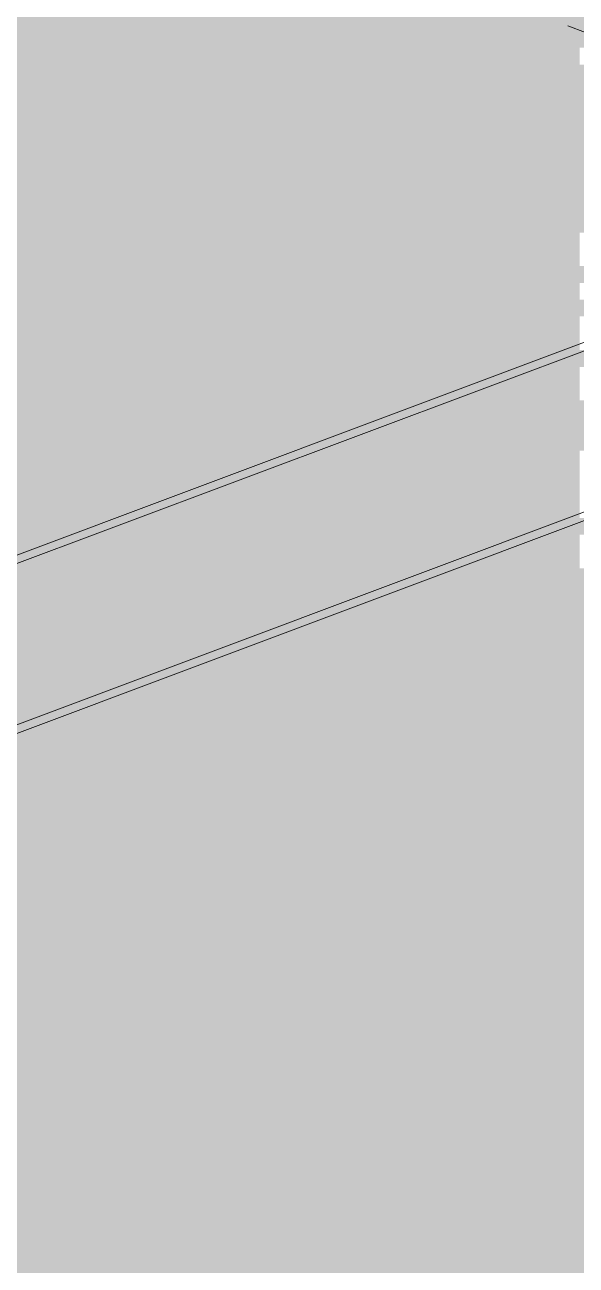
# Paper-space layout '03 3D Building and Roof' of a CAD drawing. Header units: millimetres. Extents: x 5 to 415, y 5 to 292.
# Drawn here: x 144.15 to 149.78, y 64.77 to 77.43 of the extents above; entities that cross this region are included whole.
import ezdxf

# ---------------------------------------------------------------- set-up
doc = ezdxf.new("R2010")
doc.units = ezdxf.units.MM
doc.layers.add('EXISTING', color=7, linetype='Continuous')
doc.layers.add('IMAGES', color=7, linetype='Continuous')

# ---------------------------------------------------------------- blocks, each defined once
blk = doc.blocks.new('SHEET_03')
at = {"layer": 'EXISTING', "color": 250, "lineweight": 9}
for p, q in [((96.061, 54.039), (211.603, 97.322)), ((96.061, 53.952), (211.603, 97.235)), ((96.061, 52.306), (211.603, 95.589)), ((96.061, 52.218), (211.603, 95.501)), ((150.07, 77.283), (149.696, 77.423))]:
    blk.add_line(p, q, dxfattribs=at)
at = {"layer": 'IMAGES', "color": 7}
for points in [[(140.906, 77.371), (148.618, 77.371), (140.906, 77.543), (148.618, 77.543)], [(148.618, 77.371), (148.789, 77.371), (148.618, 77.543), (148.789, 77.543)], [(148.789, 77.371), (148.96, 77.371), (148.789, 77.543), (148.96, 77.543)], [(148.96, 77.371), (149.132, 77.371), (148.96, 77.543), (149.132, 77.543)], [(149.132, 77.371), (149.474, 77.371), (149.132, 77.543), (149.474, 77.543)], [(149.474, 77.371), (149.646, 77.371), (149.474, 77.543), (149.646, 77.543)], [(149.646, 77.371), (149.989, 77.371), (149.646, 77.543), (149.989, 77.543)], [(140.392, 77.2), (149.132, 77.2), (140.392, 77.371), (149.132, 77.371)], [(149.132, 77.2), (149.303, 77.2), (149.132, 77.371), (149.303, 77.371)], [(149.303, 77.2), (149.474, 77.2), (149.303, 77.371), (149.474, 77.371)], [(149.474, 77.2), (149.646, 77.2), (149.474, 77.371), (149.646, 77.371)], [(149.646, 77.2), (150.16, 77.2), (149.646, 77.371), (150.16, 77.371)], [(139.878, 77.029), (149.474, 77.029), (139.878, 77.2), (149.474, 77.2)], [(149.474, 77.029), (149.646, 77.029), (149.474, 77.2), (149.646, 77.2)], [(149.646, 77.029), (149.817, 77.029), (149.646, 77.2), (149.817, 77.2)], [(139.535, 76.857), (149.989, 76.857), (139.535, 77.029), (149.989, 77.029)], [(139.021, 76.686), (150.503, 76.686), (139.021, 76.857), (150.503, 76.857)], [(138.679, 76.514), (150.845, 76.514), (138.679, 76.686), (150.845, 76.686)], [(138.164, 76.343), (151.359, 76.343), (138.164, 76.514), (151.359, 76.514)], [(137.993, 76.171), (151.874, 76.171), (137.993, 76.343), (151.874, 76.343)], [(138.507, 76), (152.216, 76), (138.507, 76.171), (152.216, 76.171)], [(139.021, 75.829), (151.531, 75.829), (139.021, 76), (151.531, 76)], [(139.193, 75.657), (151.188, 75.657), (139.193, 75.829), (151.188, 75.829)], [(139.193, 75.486), (150.674, 75.486), (139.193, 75.657), (150.674, 75.657)], [(139.021, 75.314), (150.16, 75.314), (139.021, 75.486), (150.16, 75.486)], [(139.021, 75.143), (149.646, 75.143), (139.021, 75.314), (149.646, 75.314)], [(149.646, 75.143), (149.817, 75.143), (149.646, 75.314), (149.817, 75.314)], [(138.679, 74.971), (149.132, 74.971), (138.679, 75.143), (149.132, 75.143)], [(149.132, 74.971), (149.303, 74.971), (149.132, 75.143), (149.303, 75.143)], [(149.303, 74.971), (149.474, 74.971), (149.303, 75.143), (149.474, 75.143)], [(149.474, 74.971), (149.646, 74.971), (149.474, 75.143), (149.646, 75.143)], [(149.646, 74.971), (149.817, 74.971), (149.646, 75.143), (149.817, 75.143)], [(138.679, 74.8), (148.789, 74.8), (138.679, 74.971), (148.789, 74.971)], [(148.789, 74.8), (148.96, 74.8), (148.789, 74.971), (148.96, 74.971)], [(148.96, 74.8), (149.132, 74.8), (148.96, 74.971), (149.132, 74.971)], [(149.132, 74.629), (149.303, 74.629), (149.132, 74.971), (149.303, 74.971)], [(149.303, 74.8), (149.474, 74.8), (149.303, 74.971), (149.474, 74.971)], [(149.474, 74.8), (149.989, 74.8), (149.474, 74.971), (149.989, 74.971)], [(138.679, 74.629), (148.275, 74.629), (138.679, 74.8), (148.275, 74.8)], [(148.275, 74.629), (148.618, 74.629), (148.275, 74.8), (148.618, 74.8)], [(148.618, 74.629), (148.789, 74.629), (148.618, 74.8), (148.789, 74.8)], [(148.789, 74.629), (148.96, 74.629), (148.789, 74.8), (148.96, 74.8)], [(148.96, 74.629), (149.132, 74.629), (148.96, 74.8), (149.132, 74.8)], [(149.303, 74.629), (149.474, 74.629), (149.303, 74.8), (149.474, 74.8)], [(149.474, 74.629), (149.817, 74.629), (149.474, 74.8), (149.817, 74.8)], [(138.679, 74.457), (147.761, 74.457), (138.679, 74.629), (147.761, 74.629)], [(147.761, 74.457), (147.932, 74.457), (147.761, 74.629), (147.932, 74.629)], [(147.932, 74.457), (148.104, 74.457), (147.932, 74.629), (148.104, 74.629)], [(148.104, 74.457), (148.275, 74.457), (148.104, 74.629), (148.275, 74.629)], [(148.275, 74.457), (148.446, 74.457), (148.275, 74.629), (148.446, 74.629)], [(148.446, 74.457), (148.789, 74.457), (148.446, 74.629), (148.789, 74.629)], [(148.789, 74.457), (149.132, 74.457), (148.789, 74.629), (149.132, 74.629)], [(149.132, 74.457), (149.303, 74.457), (149.132, 74.629), (149.303, 74.629)], [(149.303, 74.457), (149.989, 74.457), (149.303, 74.629), (149.989, 74.629)], [(138.679, 74.286), (147.418, 74.286), (138.679, 74.457), (147.418, 74.457)], [(147.418, 74.286), (147.589, 74.286), (147.418, 74.457), (147.589, 74.457)], [(147.589, 74.286), (147.761, 74.286), (147.589, 74.457), (147.761, 74.457)], [(147.761, 74.114), (147.932, 74.114), (147.761, 74.457), (147.932, 74.457)], [(147.932, 74.286), (148.104, 74.286), (147.932, 74.457), (148.104, 74.457)], [(148.104, 74.286), (148.275, 74.286), (148.104, 74.457), (148.275, 74.457)], [(148.275, 74.286), (148.446, 74.286), (148.275, 74.457), (148.446, 74.457)], [(148.446, 74.286), (148.618, 74.286), (148.446, 74.457), (148.618, 74.457)], [(148.618, 74.286), (149.646, 74.286), (148.618, 74.457), (149.646, 74.457)], [(149.646, 74.286), (149.817, 74.286), (149.646, 74.457), (149.817, 74.457)], [(138.679, 74.114), (147.075, 74.114), (138.679, 74.286), (147.075, 74.286)], [(147.075, 74.114), (147.418, 74.114), (147.075, 74.286), (147.418, 74.286)], [(147.418, 74.114), (147.589, 74.114), (147.418, 74.286), (147.589, 74.286)], [(147.589, 74.114), (147.761, 74.114), (147.589, 74.286), (147.761, 74.286)], [(147.932, 74.114), (148.104, 74.114), (147.932, 74.286), (148.104, 74.286)], [(148.104, 74.114), (148.275, 74.114), (148.104, 74.286), (148.275, 74.286)], [(148.275, 74.114), (149.132, 74.114), (148.275, 74.286), (149.132, 74.286)], [(149.132, 74.114), (149.646, 74.114), (149.132, 74.286), (149.646, 74.286)], [(149.646, 74.114), (149.817, 74.114), (149.646, 74.286), (149.817, 74.286)], [(138.679, 73.943), (146.39, 73.943), (138.679, 74.114), (146.39, 74.114)], [(146.39, 73.943), (146.561, 73.943), (146.39, 74.114), (146.561, 74.114)], [(146.561, 73.943), (146.733, 73.943), (146.561, 74.114), (146.733, 74.114)], [(146.733, 73.943), (146.904, 73.943), (146.733, 74.114), (146.904, 74.114)], [(146.904, 73.943), (147.075, 73.943), (146.904, 74.114), (147.075, 74.114)], [(147.075, 73.943), (147.418, 73.943), (147.075, 74.114), (147.418, 74.114)], [(147.418, 73.943), (147.589, 73.943), (147.418, 74.114), (147.589, 74.114)], [(147.589, 73.943), (147.761, 73.943), (147.589, 74.114), (147.761, 74.114)], [(147.761, 73.943), (147.932, 73.943), (147.761, 74.114), (147.932, 74.114)], [(147.932, 73.943), (148.618, 73.943), (147.932, 74.114), (148.618, 74.114)], [(148.618, 73.943), (148.96, 73.943), (148.618, 74.114), (148.96, 74.114)], [(148.96, 73.943), (149.132, 73.943), (148.96, 74.114), (149.132, 74.114)], [(149.132, 73.943), (149.303, 73.943), (149.132, 74.114), (149.303, 74.114)], [(149.303, 73.943), (149.474, 73.943), (149.303, 74.114), (149.474, 74.114)], [(149.474, 73.943), (149.989, 73.943), (149.474, 74.114), (149.989, 74.114)], [(138.679, 73.771), (146.047, 73.771), (138.679, 73.943), (146.047, 73.943)], [(146.047, 73.771), (146.39, 73.771), (146.047, 73.943), (146.39, 73.943)], [(146.39, 73.771), (146.561, 73.771), (146.39, 73.943), (146.561, 73.943)], [(146.561, 73.771), (146.904, 73.771), (146.561, 73.943), (146.904, 73.943)], [(146.904, 73.771), (147.075, 73.771), (146.904, 73.943), (147.075, 73.943)], [(147.075, 73.771), (147.418, 73.771), (147.075, 73.943), (147.418, 73.943)], [(147.418, 73.771), (148.275, 73.771), (147.418, 73.943), (148.275, 73.943)], [(148.275, 73.771), (148.618, 73.771), (148.275, 73.943), (148.618, 73.943)], [(148.618, 73.771), (148.789, 73.771), (148.618, 73.943), (148.789, 73.943)], [(148.789, 73.771), (148.96, 73.771), (148.789, 73.943), (148.96, 73.943)], [(148.96, 73.6), (149.132, 73.6), (148.96, 73.943), (149.132, 73.943)], [(149.132, 73.771), (149.474, 73.771), (149.132, 73.943), (149.474, 73.943)], [(149.474, 73.771), (149.817, 73.771), (149.474, 73.943), (149.817, 73.943)], [(138.679, 73.6), (145.533, 73.6), (138.679, 73.771), (145.533, 73.771)], [(145.533, 73.6), (146.047, 73.6), (145.533, 73.771), (146.047, 73.771)], [(146.047, 73.6), (146.219, 73.6), (146.047, 73.771), (146.219, 73.771)], [(146.219, 73.6), (146.39, 73.6), (146.219, 73.771), (146.39, 73.771)], [(146.39, 73.6), (147.761, 73.6), (146.39, 73.771), (147.761, 73.771)], [(147.761, 73.6), (148.104, 73.6), (147.761, 73.771), (148.104, 73.771)], [(148.104, 73.6), (148.275, 73.6), (148.104, 73.771), (148.275, 73.771)], [(148.275, 73.6), (148.446, 73.6), (148.275, 73.771), (148.446, 73.771)], [(148.446, 73.6), (148.618, 73.6), (148.446, 73.771), (148.618, 73.771)], [(148.618, 73.6), (148.789, 73.6), (148.618, 73.771), (148.789, 73.771)], [(148.789, 73.6), (148.96, 73.6), (148.789, 73.771), (148.96, 73.771)], [(149.132, 73.6), (149.303, 73.6), (149.132, 73.771), (149.303, 73.771)], [(149.303, 73.6), (149.817, 73.6), (149.303, 73.771), (149.817, 73.771)], [(138.679, 73.429), (145.19, 73.429), (138.679, 73.6), (145.19, 73.6)], [(145.19, 73.429), (145.533, 73.429), (145.19, 73.6), (145.533, 73.6)], [(145.533, 73.429), (145.704, 73.429), (145.533, 73.6), (145.704, 73.6)], [(145.704, 73.429), (146.047, 73.429), (145.704, 73.6), (146.047, 73.6)], [(146.047, 73.429), (147.418, 73.429), (146.047, 73.6), (147.418, 73.6)], [(147.418, 73.429), (147.589, 73.429), (147.418, 73.6), (147.589, 73.6)], [(147.589, 73.429), (147.761, 73.429), (147.589, 73.6), (147.761, 73.6)], [(147.761, 73.429), (147.932, 73.429), (147.761, 73.6), (147.932, 73.6)], [(147.932, 73.429), (148.104, 73.429), (147.932, 73.6), (148.104, 73.6)], [(148.104, 73.429), (148.618, 73.429), (148.104, 73.6), (148.618, 73.6)], [(148.618, 73.429), (148.789, 73.429), (148.618, 73.6), (148.789, 73.6)], [(148.789, 73.429), (148.96, 73.429), (148.789, 73.6), (148.96, 73.6)], [(148.96, 73.429), (149.303, 73.429), (148.96, 73.6), (149.303, 73.6)], [(149.303, 73.429), (151.017, 73.429), (149.303, 73.6), (151.017, 73.6)], [(138.679, 73.257), (144.505, 73.257), (138.679, 73.429), (144.505, 73.429)], [(144.505, 73.257), (144.848, 73.257), (144.505, 73.429), (144.848, 73.429)], [(144.848, 73.257), (145.019, 73.257), (144.848, 73.429), (145.019, 73.429)], [(145.019, 73.257), (145.19, 73.257), (145.019, 73.429), (145.19, 73.429)], [(145.19, 73.257), (145.362, 73.257), (145.19, 73.429), (145.362, 73.429)], [(145.362, 73.257), (145.533, 73.257), (145.362, 73.429), (145.533, 73.429)], [(145.533, 73.257), (145.704, 73.257), (145.533, 73.429), (145.704, 73.429)], [(145.704, 73.257), (146.904, 73.257), (145.704, 73.429), (146.904, 73.429)], [(146.904, 73.257), (147.075, 73.257), (146.904, 73.429), (147.075, 73.429)], [(147.075, 73.257), (147.247, 73.257), (147.075, 73.429), (147.247, 73.429)], [(147.247, 73.257), (147.418, 73.257), (147.247, 73.429), (147.418, 73.429)], [(147.418, 73.257), (147.589, 73.257), (147.418, 73.429), (147.589, 73.429)], [(147.589, 73.086), (147.761, 73.086), (147.589, 73.429), (147.761, 73.429)], [(147.761, 73.257), (148.104, 73.257), (147.761, 73.429), (148.104, 73.429)], [(148.104, 73.257), (148.275, 73.257), (148.104, 73.429), (148.275, 73.429)], [(148.275, 73.257), (148.446, 73.257), (148.275, 73.429), (148.446, 73.429)], [(148.446, 73.257), (148.96, 73.257), (148.446, 73.429), (148.96, 73.429)], [(148.96, 73.257), (150.503, 73.257), (148.96, 73.429), (150.503, 73.429)], [(138.679, 73.086), (144.162, 73.086), (138.679, 73.257), (144.162, 73.257)], [(144.162, 73.086), (144.334, 73.086), (144.162, 73.257), (144.334, 73.257)], [(144.334, 73.086), (144.505, 73.086), (144.334, 73.257), (144.505, 73.257)], [(144.505, 73.086), (144.848, 73.086), (144.505, 73.257), (144.848, 73.257)], [(144.848, 73.086), (145.019, 73.086), (144.848, 73.257), (145.019, 73.257)], [(145.019, 73.086), (145.19, 73.086), (145.019, 73.257), (145.19, 73.257)], [(145.19, 73.086), (145.362, 73.086), (145.19, 73.257), (145.362, 73.257)], [(145.362, 73.086), (146.39, 73.086), (145.362, 73.257), (146.39, 73.257)], [(146.39, 73.086), (146.733, 73.086), (146.39, 73.257), (146.733, 73.257)], [(146.733, 73.086), (146.904, 73.086), (146.733, 73.257), (146.904, 73.257)], [(146.904, 73.086), (147.075, 73.086), (146.904, 73.257), (147.075, 73.257)], [(147.075, 73.086), (147.247, 73.086), (147.075, 73.257), (147.247, 73.257)], [(147.247, 73.086), (147.589, 73.086), (147.247, 73.257), (147.589, 73.257)], [(147.761, 73.086), (147.932, 73.086), (147.761, 73.257), (147.932, 73.257)], [(147.932, 73.086), (148.104, 73.086), (147.932, 73.257), (148.104, 73.257)], [(148.104, 73.086), (148.446, 73.086), (148.104, 73.257), (148.446, 73.257)], [(148.446, 73.086), (150.503, 73.086), (148.446, 73.257), (150.503, 73.257)], [(143.991, 72.914), (144.334, 72.914), (143.991, 73.086), (144.334, 73.086)], [(144.334, 72.914), (144.676, 72.914), (144.334, 73.086), (144.676, 73.086)], [(144.676, 72.914), (144.848, 72.914), (144.676, 73.086), (144.848, 73.086)], [(144.848, 72.914), (145.019, 72.914), (144.848, 73.086), (145.019, 73.086)], [(145.019, 72.914), (146.047, 72.914), (145.019, 73.086), (146.047, 73.086)], [(146.047, 72.914), (146.219, 72.914), (146.047, 73.086), (146.219, 73.086)], [(146.219, 72.914), (146.39, 72.914), (146.219, 73.086), (146.39, 73.086)], [(146.39, 72.914), (146.561, 72.914), (146.39, 73.086), (146.561, 73.086)], [(146.561, 72.914), (146.733, 72.914), (146.561, 73.086), (146.733, 73.086)], [(146.733, 72.914), (147.247, 72.914), (146.733, 73.086), (147.247, 73.086)], [(147.247, 72.914), (147.418, 72.914), (147.247, 73.086), (147.418, 73.086)], [(147.418, 72.914), (147.589, 72.914), (147.418, 73.086), (147.589, 73.086)], [(147.589, 72.914), (147.761, 72.914), (147.589, 73.086), (147.761, 73.086)], [(147.761, 72.914), (149.646, 72.914), (147.761, 73.086), (149.646, 73.086)], [(149.646, 72.914), (149.817, 72.914), (149.646, 73.086), (149.817, 73.086)], [(143.991, 72.743), (144.162, 72.743), (143.991, 72.914), (144.162, 72.914)], [(144.162, 72.743), (144.334, 72.743), (144.162, 72.914), (144.334, 72.914)], [(144.334, 72.743), (144.848, 72.743), (144.334, 72.914), (144.848, 72.914)], [(144.848, 72.743), (145.533, 72.743), (144.848, 72.914), (145.533, 72.914)], [(145.533, 72.743), (145.704, 72.743), (145.533, 72.914), (145.704, 72.914)], [(145.704, 72.743), (145.876, 72.743), (145.704, 72.914), (145.876, 72.914)], [(145.876, 72.743), (146.047, 72.743), (145.876, 72.914), (146.047, 72.914)], [(146.047, 72.743), (146.219, 72.743), (146.047, 72.914), (146.219, 72.914)], [(146.219, 72.571), (146.39, 72.571), (146.219, 72.914), (146.39, 72.914)], [(146.39, 72.743), (146.561, 72.743), (146.39, 72.914), (146.561, 72.914)], [(146.561, 72.743), (146.733, 72.743), (146.561, 72.914), (146.733, 72.914)], [(146.733, 72.743), (146.904, 72.743), (146.733, 72.914), (146.904, 72.914)], [(146.904, 72.743), (147.075, 72.743), (146.904, 72.914), (147.075, 72.914)], [(147.075, 72.743), (147.247, 72.743), (147.075, 72.914), (147.247, 72.914)], [(147.247, 72.743), (147.589, 72.743), (147.247, 72.914), (147.589, 72.914)], [(147.589, 72.743), (149.303, 72.743), (147.589, 72.914), (149.303, 72.914)], [(149.303, 72.743), (149.474, 72.743), (149.303, 72.914), (149.474, 72.914)], [(149.474, 72.743), (149.646, 72.743), (149.474, 72.914), (149.646, 72.914)], [(149.646, 72.743), (149.817, 72.743), (149.646, 72.914), (149.817, 72.914)], [(143.991, 72.571), (144.334, 72.571), (143.991, 72.743), (144.334, 72.743)], [(144.334, 72.571), (145.19, 72.571), (144.334, 72.743), (145.19, 72.743)], [(145.19, 72.571), (145.362, 72.571), (145.19, 72.743), (145.362, 72.743)], [(145.362, 72.571), (145.533, 72.571), (145.362, 72.743), (145.533, 72.743)], [(145.533, 72.571), (145.704, 72.571), (145.533, 72.743), (145.704, 72.743)], [(145.704, 72.571), (145.876, 72.571), (145.704, 72.743), (145.876, 72.743)], [(145.876, 72.571), (146.219, 72.571), (145.876, 72.743), (146.219, 72.743)], [(146.39, 72.571), (146.733, 72.571), (146.39, 72.743), (146.733, 72.743)], [(146.733, 72.571), (146.904, 72.571), (146.733, 72.743), (146.904, 72.743)], [(146.904, 72.571), (148.789, 72.571), (146.904, 72.743), (148.789, 72.743)], [(148.789, 72.571), (149.132, 72.571), (148.789, 72.743), (149.132, 72.743)], [(149.132, 72.571), (149.303, 72.571), (149.132, 72.743), (149.303, 72.743)], [(149.303, 72.571), (149.474, 72.571), (149.303, 72.743), (149.474, 72.743)], [(149.474, 72.571), (149.646, 72.571), (149.474, 72.743), (149.646, 72.743)], [(149.646, 72.571), (149.817, 72.571), (149.646, 72.743), (149.817, 72.743)], [(143.648, 72.4), (144.676, 72.4), (143.648, 72.571), (144.676, 72.571)], [(144.676, 72.4), (144.848, 72.4), (144.676, 72.571), (144.848, 72.571)], [(144.848, 72.4), (145.019, 72.4), (144.848, 72.571), (145.019, 72.571)], [(145.019, 72.4), (145.19, 72.4), (145.019, 72.571), (145.19, 72.571)], [(145.19, 72.4), (145.362, 72.4), (145.19, 72.571), (145.362, 72.571)], [(145.362, 72.4), (145.533, 72.4), (145.362, 72.571), (145.533, 72.571)], [(145.533, 72.4), (145.704, 72.4), (145.533, 72.571), (145.704, 72.571)], [(145.704, 72.4), (145.876, 72.4), (145.704, 72.571), (145.876, 72.571)], [(145.876, 72.4), (146.219, 72.4), (145.876, 72.571), (146.219, 72.571)], [(146.219, 72.4), (146.733, 72.4), (146.219, 72.571), (146.733, 72.571)], [(146.733, 72.4), (148.104, 72.4), (146.733, 72.571), (148.104, 72.571)], [(148.104, 72.4), (148.446, 72.4), (148.104, 72.571), (148.446, 72.571)], [(148.446, 72.4), (148.618, 72.4), (148.446, 72.571), (148.618, 72.571)], [(148.618, 72.4), (148.789, 72.4), (148.618, 72.571), (148.789, 72.571)], [(148.789, 72.4), (149.132, 72.4), (148.789, 72.571), (149.132, 72.571)], [(149.132, 72.4), (149.303, 72.4), (149.132, 72.571), (149.303, 72.571)], [(149.303, 72.4), (149.474, 72.4), (149.303, 72.571), (149.474, 72.571)], [(149.474, 72.4), (149.646, 72.4), (149.474, 72.571), (149.646, 72.571)], [(149.646, 72.4), (149.817, 72.4), (149.646, 72.571), (149.817, 72.571)], [(143.477, 72.229), (144.162, 72.229), (143.477, 72.4), (144.162, 72.4)], [(144.162, 72.229), (144.334, 72.229), (144.162, 72.4), (144.334, 72.4)], [(144.334, 72.229), (144.505, 72.229), (144.334, 72.4), (144.505, 72.4)], [(144.505, 72.229), (144.676, 72.229), (144.505, 72.4), (144.676, 72.4)], [(144.676, 72.229), (145.019, 72.229), (144.676, 72.4), (145.019, 72.4)], [(145.019, 72.229), (145.19, 72.229), (145.019, 72.4), (145.19, 72.4)], [(145.19, 72.229), (145.533, 72.229), (145.19, 72.4), (145.533, 72.4)], [(145.533, 72.229), (145.704, 72.229), (145.533, 72.4), (145.704, 72.4)], [(145.704, 72.229), (145.876, 72.229), (145.704, 72.4), (145.876, 72.4)], [(145.876, 72.229), (146.219, 72.229), (145.876, 72.4), (146.219, 72.4)], [(146.219, 72.229), (147.761, 72.229), (146.219, 72.4), (147.761, 72.4)], [(147.761, 72.229), (148.104, 72.229), (147.761, 72.4), (148.104, 72.4)], [(148.104, 72.229), (148.275, 72.229), (148.104, 72.4), (148.275, 72.4)], [(148.275, 72.229), (148.446, 72.229), (148.275, 72.4), (148.446, 72.4)], [(148.446, 72.229), (148.618, 72.229), (148.446, 72.4), (148.618, 72.4)], [(148.618, 72.229), (148.789, 72.229), (148.618, 72.4), (148.789, 72.4)], [(148.789, 72.229), (148.96, 72.229), (148.789, 72.4), (148.96, 72.4)], [(148.96, 72.229), (149.132, 72.229), (148.96, 72.4), (149.132, 72.4)], [(149.132, 72.229), (149.303, 72.229), (149.132, 72.4), (149.303, 72.4)], [(149.303, 72.229), (149.474, 72.229), (149.303, 72.4), (149.474, 72.4)], [(149.474, 72.229), (149.646, 72.229), (149.474, 72.4), (149.646, 72.4)], [(149.646, 72.229), (149.989, 72.229), (149.646, 72.4), (149.989, 72.4)], [(143.991, 72.057), (144.162, 72.057), (143.991, 72.229), (144.162, 72.229)], [(144.162, 72.057), (144.334, 72.057), (144.162, 72.229), (144.334, 72.229)], [(144.334, 72.057), (144.505, 72.057), (144.334, 72.229), (144.505, 72.229)], [(144.505, 72.057), (145.019, 72.057), (144.505, 72.229), (145.019, 72.229)], [(145.019, 72.057), (145.19, 72.057), (145.019, 72.229), (145.19, 72.229)], [(145.19, 72.057), (145.533, 72.057), (145.19, 72.229), (145.533, 72.229)], [(145.533, 72.057), (147.247, 72.057), (145.533, 72.229), (147.247, 72.229)], [(147.247, 72.057), (147.418, 72.057), (147.247, 72.229), (147.418, 72.229)], [(147.418, 72.057), (147.589, 72.057), (147.418, 72.229), (147.589, 72.229)], [(147.589, 71.886), (147.761, 71.886), (147.589, 72.229), (147.761, 72.229)], [(147.761, 72.057), (147.932, 72.057), (147.761, 72.229), (147.932, 72.229)], [(147.932, 72.057), (148.104, 72.057), (147.932, 72.229), (148.104, 72.229)], [(148.104, 72.057), (148.275, 72.057), (148.104, 72.229), (148.275, 72.229)], [(148.275, 72.057), (148.446, 72.057), (148.275, 72.229), (148.446, 72.229)], [(148.446, 72.057), (148.618, 72.057), (148.446, 72.229), (148.618, 72.229)], [(148.618, 72.057), (148.789, 72.057), (148.618, 72.229), (148.789, 72.229)], [(148.789, 72.057), (148.96, 72.057), (148.789, 72.229), (148.96, 72.229)], [(148.96, 72.057), (149.132, 72.057), (148.96, 72.229), (149.132, 72.229)], [(149.132, 72.057), (149.474, 72.057), (149.132, 72.229), (149.474, 72.229)], [(149.474, 72.057), (149.646, 72.057), (149.474, 72.229), (149.646, 72.229)], [(149.646, 72.057), (149.817, 72.057), (149.646, 72.229), (149.817, 72.229)], [(143.991, 71.714), (144.162, 71.714), (143.991, 72.057), (144.162, 72.057)], [(144.162, 71.886), (144.334, 71.886), (144.162, 72.057), (144.334, 72.057)], [(144.334, 71.886), (144.676, 71.886), (144.334, 72.057), (144.676, 72.057)], [(144.676, 71.886), (144.848, 71.886), (144.676, 72.057), (144.848, 72.057)], [(144.848, 71.886), (145.19, 71.886), (144.848, 72.057), (145.19, 72.057)], [(145.19, 71.886), (146.733, 71.886), (145.19, 72.057), (146.733, 72.057)], [(146.733, 71.886), (147.247, 71.886), (146.733, 72.057), (147.247, 72.057)], [(147.247, 71.886), (147.418, 71.886), (147.247, 72.057), (147.418, 72.057)], [(147.418, 71.886), (147.589, 71.886), (147.418, 72.057), (147.589, 72.057)], [(147.761, 71.886), (147.932, 71.886), (147.761, 72.057), (147.932, 72.057)], [(147.932, 71.886), (148.104, 71.886), (147.932, 72.057), (148.104, 72.057)], [(148.104, 71.886), (148.275, 71.886), (148.104, 72.057), (148.275, 72.057)], [(148.275, 71.886), (148.446, 71.886), (148.275, 72.057), (148.446, 72.057)], [(148.446, 71.886), (148.618, 71.886), (148.446, 72.057), (148.618, 72.057)], [(148.618, 71.886), (148.789, 71.886), (148.618, 72.057), (148.789, 72.057)], [(148.789, 71.886), (148.96, 71.886), (148.789, 72.057), (148.96, 72.057)], [(148.96, 71.886), (149.303, 71.886), (148.96, 72.057), (149.303, 72.057)], [(149.303, 71.886), (149.474, 71.886), (149.303, 72.057), (149.474, 72.057)], [(149.474, 71.886), (149.817, 71.886), (149.474, 72.057), (149.817, 72.057)], [(144.162, 71.714), (144.334, 71.714), (144.162, 71.886), (144.334, 71.886)], [(144.334, 71.714), (144.676, 71.714), (144.334, 71.886), (144.676, 71.886)], [(144.676, 71.714), (146.39, 71.714), (144.676, 71.886), (146.39, 71.886)], [(146.39, 71.714), (146.561, 71.714), (146.39, 71.886), (146.561, 71.886)], [(146.561, 71.714), (146.733, 71.714), (146.561, 71.886), (146.733, 71.886)], [(146.733, 71.714), (147.075, 71.714), (146.733, 71.886), (147.075, 71.886)], [(147.075, 71.714), (147.247, 71.714), (147.075, 71.886), (147.247, 71.886)], [(147.247, 71.714), (147.418, 71.714), (147.247, 71.886), (147.418, 71.886)], [(147.418, 71.714), (147.589, 71.714), (147.418, 71.886), (147.589, 71.886)], [(147.589, 71.714), (147.761, 71.714), (147.589, 71.886), (147.761, 71.886)], [(147.761, 71.714), (147.932, 71.714), (147.761, 71.886), (147.932, 71.886)], [(147.932, 71.714), (148.104, 71.714), (147.932, 71.886), (148.104, 71.886)], [(148.104, 71.543), (148.275, 71.543), (148.104, 71.886), (148.275, 71.886)], [(148.275, 71.714), (148.446, 71.714), (148.275, 71.886), (148.446, 71.886)], [(148.446, 71.714), (148.618, 71.714), (148.446, 71.886), (148.618, 71.886)], [(148.618, 71.714), (148.789, 71.714), (148.618, 71.886), (148.789, 71.886)], [(148.789, 71.714), (148.96, 71.714), (148.789, 71.886), (148.96, 71.886)], [(148.96, 71.714), (149.132, 71.714), (148.96, 71.886), (149.132, 71.886)], [(149.132, 71.714), (149.303, 71.714), (149.132, 71.886), (149.303, 71.886)], [(149.303, 71.714), (149.474, 71.714), (149.303, 71.886), (149.474, 71.886)], [(149.474, 71.714), (193.686, 71.714), (149.474, 71.886), (193.686, 71.886)], [(143.819, 71.543), (144.334, 71.543), (143.819, 71.714), (144.334, 71.714)], [(144.334, 71.543), (145.876, 71.543), (144.334, 71.714), (145.876, 71.714)], [(145.876, 71.543), (146.047, 71.543), (145.876, 71.714), (146.047, 71.714)], [(146.047, 71.543), (146.219, 71.543), (146.047, 71.714), (146.219, 71.714)], [(146.219, 71.543), (146.39, 71.543), (146.219, 71.714), (146.39, 71.714)], [(146.39, 71.543), (146.561, 71.543), (146.39, 71.714), (146.561, 71.714)], [(146.561, 71.543), (146.733, 71.543), (146.561, 71.714), (146.733, 71.714)], [(146.733, 71.543), (146.904, 71.543), (146.733, 71.714), (146.904, 71.714)], [(146.904, 71.543), (147.075, 71.543), (146.904, 71.714), (147.075, 71.714)], [(147.075, 71.543), (147.247, 71.543), (147.075, 71.714), (147.247, 71.714)], [(147.247, 71.543), (147.418, 71.543), (147.247, 71.714), (147.418, 71.714)], [(147.418, 71.543), (147.589, 71.543), (147.418, 71.714), (147.589, 71.714)], [(147.589, 71.543), (147.761, 71.543), (147.589, 71.714), (147.761, 71.714)], [(147.761, 71.543), (147.932, 71.543), (147.761, 71.714), (147.932, 71.714)], [(147.932, 71.543), (148.104, 71.543), (147.932, 71.714), (148.104, 71.714)], [(148.275, 71.543), (148.446, 71.543), (148.275, 71.714), (148.446, 71.714)], [(148.446, 71.543), (148.618, 71.543), (148.446, 71.714), (148.618, 71.714)], [(148.618, 71.543), (148.789, 71.543), (148.618, 71.714), (148.789, 71.714)], [(148.789, 71.543), (149.132, 71.543), (148.789, 71.714), (149.132, 71.714)], [(149.132, 71.543), (193.343, 71.543), (149.132, 71.714), (193.343, 71.714)], [(143.819, 71.371), (145.362, 71.371), (143.819, 71.543), (145.362, 71.543)], [(145.362, 71.371), (145.704, 71.371), (145.362, 71.543), (145.704, 71.543)], [(145.704, 71.371), (145.876, 71.371), (145.704, 71.543), (145.876, 71.543)], [(145.876, 71.371), (146.047, 71.371), (145.876, 71.543), (146.047, 71.543)], [(146.047, 71.371), (146.219, 71.371), (146.047, 71.543), (146.219, 71.543)], [(146.219, 71.371), (146.39, 71.371), (146.219, 71.543), (146.39, 71.543)], [(146.39, 71.371), (146.561, 71.371), (146.39, 71.543), (146.561, 71.543)], [(146.561, 71.371), (146.733, 71.371), (146.561, 71.543), (146.733, 71.543)], [(146.733, 71.371), (146.904, 71.371), (146.733, 71.543), (146.904, 71.543)], [(146.904, 71.371), (147.075, 71.371), (146.904, 71.543), (147.075, 71.543)], [(147.075, 71.371), (147.247, 71.371), (147.075, 71.543), (147.247, 71.543)], [(147.247, 71.371), (147.418, 71.371), (147.247, 71.543), (147.418, 71.543)], [(147.418, 71.371), (147.589, 71.371), (147.418, 71.543), (147.589, 71.543)], [(147.589, 71.371), (147.761, 71.371), (147.589, 71.543), (147.761, 71.543)], [(147.761, 71.371), (147.932, 71.371), (147.761, 71.543), (147.932, 71.543)], [(147.932, 71.371), (148.104, 71.371), (147.932, 71.543), (148.104, 71.543)], [(148.104, 71.371), (148.446, 71.371), (148.104, 71.543), (148.446, 71.543)], [(148.446, 71.371), (148.618, 71.371), (148.446, 71.543), (148.618, 71.543)], [(148.618, 71.371), (192.829, 71.371), (148.618, 71.543), (192.829, 71.543)], [(143.305, 71.2), (145.019, 71.2), (143.305, 71.371), (145.019, 71.371)], [(145.019, 71.2), (145.19, 71.2), (145.019, 71.371), (145.19, 71.371)], [(145.19, 71.2), (145.362, 71.2), (145.19, 71.371), (145.362, 71.371)], [(145.362, 71.2), (145.533, 71.2), (145.362, 71.371), (145.533, 71.371)], [(145.533, 71.2), (145.704, 71.2), (145.533, 71.371), (145.704, 71.371)], [(145.704, 71.2), (145.876, 71.2), (145.704, 71.371), (145.876, 71.371)], [(145.876, 71.2), (146.047, 71.2), (145.876, 71.371), (146.047, 71.371)], [(146.047, 71.2), (146.219, 71.2), (146.047, 71.371), (146.219, 71.371)], [(146.219, 71.2), (146.39, 71.2), (146.219, 71.371), (146.39, 71.371)], [(146.39, 71.2), (146.561, 71.2), (146.39, 71.371), (146.561, 71.371)], [(146.561, 71.2), (146.733, 71.2), (146.561, 71.371), (146.733, 71.371)], [(146.733, 71.029), (146.904, 71.029), (146.733, 71.371), (146.904, 71.371)], [(146.904, 71.2), (147.247, 71.2), (146.904, 71.371), (147.247, 71.371)], [(147.247, 71.2), (147.418, 71.2), (147.247, 71.371), (147.418, 71.371)], [(147.418, 71.2), (147.589, 71.2), (147.418, 71.371), (147.589, 71.371)], [(147.589, 71.2), (147.761, 71.2), (147.589, 71.371), (147.761, 71.371)], [(147.761, 71.2), (147.932, 71.2), (147.761, 71.371), (147.932, 71.371)], [(147.932, 71.2), (148.104, 71.2), (147.932, 71.371), (148.104, 71.371)], [(148.104, 71.2), (192.487, 71.2), (148.104, 71.371), (192.487, 71.371)], [(142.963, 71.029), (144.505, 71.029), (142.963, 71.2), (144.505, 71.2)], [(144.505, 71.029), (144.676, 71.029), (144.505, 71.2), (144.676, 71.2)], [(144.676, 71.029), (144.848, 71.029), (144.676, 71.2), (144.848, 71.2)], [(144.848, 71.029), (145.019, 71.029), (144.848, 71.2), (145.019, 71.2)], [(145.019, 71.029), (145.19, 71.029), (145.019, 71.2), (145.19, 71.2)], [(145.19, 71.029), (145.362, 71.029), (145.19, 71.2), (145.362, 71.2)], [(145.362, 71.029), (145.533, 71.029), (145.362, 71.2), (145.533, 71.2)], [(145.533, 71.029), (146.047, 71.029), (145.533, 71.2), (146.047, 71.2)], [(146.047, 71.029), (146.219, 71.029), (146.047, 71.2), (146.219, 71.2)], [(146.219, 71.029), (146.39, 71.029), (146.219, 71.2), (146.39, 71.2)], [(146.39, 71.029), (146.561, 71.029), (146.39, 71.2), (146.561, 71.2)], [(146.561, 71.029), (146.733, 71.029), (146.561, 71.2), (146.733, 71.2)], [(146.904, 71.029), (147.075, 71.029), (146.904, 71.2), (147.075, 71.2)], [(147.075, 71.029), (147.589, 71.029), (147.075, 71.2), (147.589, 71.2)], [(147.589, 71.029), (147.761, 71.029), (147.589, 71.2), (147.761, 71.2)], [(147.761, 71.029), (191.973, 71.029), (147.761, 71.2), (191.973, 71.2)], [(143.991, 70.857), (144.162, 70.857), (143.991, 71.029), (144.162, 71.029)], [(144.162, 70.857), (144.334, 70.857), (144.162, 71.029), (144.334, 71.029)], [(144.334, 70.857), (144.505, 70.857), (144.334, 71.029), (144.505, 71.029)], [(144.505, 70.857), (144.676, 70.857), (144.505, 71.029), (144.676, 71.029)], [(144.676, 70.857), (144.848, 70.857), (144.676, 71.029), (144.848, 71.029)], [(144.848, 70.857), (145.019, 70.857), (144.848, 71.029), (145.019, 71.029)], [(145.019, 70.857), (145.19, 70.857), (145.019, 71.029), (145.19, 71.029)], [(145.19, 70.857), (145.362, 70.857), (145.19, 71.029), (145.362, 71.029)], [(145.362, 70.857), (145.533, 70.857), (145.362, 71.029), (145.533, 71.029)], [(145.533, 70.857), (145.704, 70.857), (145.533, 71.029), (145.704, 71.029)], [(145.704, 70.857), (145.876, 70.857), (145.704, 71.029), (145.876, 71.029)], [(145.876, 70.857), (146.39, 70.857), (145.876, 71.029), (146.39, 71.029)], [(146.39, 70.857), (146.561, 70.857), (146.39, 71.029), (146.561, 71.029)], [(146.561, 70.857), (146.733, 70.857), (146.561, 71.029), (146.733, 71.029)], [(146.733, 70.857), (146.904, 70.857), (146.733, 71.029), (146.904, 71.029)], [(146.904, 70.857), (147.075, 70.857), (146.904, 71.029), (147.075, 71.029)], [(147.075, 70.857), (191.458, 70.857), (147.075, 71.029), (191.458, 71.029)], [(143.819, 70.686), (144.162, 70.686), (143.819, 70.857), (144.162, 70.857)], [(144.162, 70.686), (144.505, 70.686), (144.162, 70.857), (144.505, 70.857)], [(144.505, 70.686), (144.676, 70.686), (144.505, 70.857), (144.676, 70.857)], [(144.676, 70.686), (144.848, 70.686), (144.676, 70.857), (144.848, 70.857)], [(144.848, 70.686), (145.019, 70.686), (144.848, 70.857), (145.019, 70.857)], [(145.019, 70.686), (145.19, 70.686), (145.019, 70.857), (145.19, 70.857)], [(145.19, 70.686), (145.362, 70.686), (145.19, 70.857), (145.362, 70.857)], [(145.362, 70.686), (145.533, 70.686), (145.362, 70.857), (145.533, 70.857)], [(145.533, 70.686), (145.876, 70.686), (145.533, 70.857), (145.876, 70.857)], [(145.876, 70.686), (146.047, 70.686), (145.876, 70.857), (146.047, 70.857)], [(146.047, 70.686), (146.219, 70.686), (146.047, 70.857), (146.219, 70.857)], [(146.219, 70.686), (146.561, 70.686), (146.219, 70.857), (146.561, 70.857)], [(146.561, 70.686), (146.733, 70.686), (146.561, 70.857), (146.733, 70.857)], [(146.733, 70.686), (191.116, 70.686), (146.733, 70.857), (191.116, 70.857)], [(143.991, 70.514), (144.162, 70.514), (143.991, 70.686), (144.162, 70.686)], [(144.162, 70.514), (144.334, 70.514), (144.162, 70.686), (144.334, 70.686)], [(144.334, 70.514), (144.505, 70.514), (144.334, 70.686), (144.505, 70.686)], [(144.505, 70.514), (144.676, 70.514), (144.505, 70.686), (144.676, 70.686)], [(144.676, 70.514), (144.848, 70.514), (144.676, 70.686), (144.848, 70.686)], [(144.848, 70.514), (145.019, 70.514), (144.848, 70.686), (145.019, 70.686)], [(145.019, 70.514), (145.19, 70.514), (145.019, 70.686), (145.19, 70.686)], [(145.19, 70.514), (145.362, 70.514), (145.19, 70.686), (145.362, 70.686)], [(145.362, 70.514), (145.533, 70.514), (145.362, 70.686), (145.533, 70.686)], [(145.533, 70.514), (145.704, 70.514), (145.533, 70.686), (145.704, 70.686)], [(145.704, 70.514), (145.876, 70.514), (145.704, 70.686), (145.876, 70.686)], [(145.876, 70.514), (146.219, 70.514), (145.876, 70.686), (146.219, 70.686)], [(146.219, 70.514), (190.602, 70.514), (146.219, 70.686), (190.602, 70.686)], [(143.991, 70.343), (144.162, 70.343), (143.991, 70.514), (144.162, 70.514)], [(144.162, 70.343), (144.334, 70.343), (144.162, 70.514), (144.334, 70.514)], [(144.334, 70.343), (144.505, 70.343), (144.334, 70.514), (144.505, 70.514)], [(144.505, 70.343), (144.676, 70.343), (144.505, 70.514), (144.676, 70.514)], [(144.676, 70.343), (145.019, 70.343), (144.676, 70.514), (145.019, 70.514)], [(145.019, 70.343), (145.19, 70.343), (145.019, 70.514), (145.19, 70.514)], [(145.19, 70.343), (145.362, 70.343), (145.19, 70.514), (145.362, 70.514)], [(145.362, 70.343), (145.533, 70.343), (145.362, 70.514), (145.533, 70.514)], [(145.533, 70.343), (145.704, 70.343), (145.533, 70.514), (145.704, 70.514)], [(145.704, 70.343), (190.088, 70.343), (145.704, 70.514), (190.088, 70.514)], [(143.991, 70), (144.162, 70), (143.991, 70.343), (144.162, 70.343)], [(144.162, 70.171), (144.505, 70.171), (144.162, 70.343), (144.505, 70.343)], [(144.505, 70.171), (144.848, 70.171), (144.505, 70.343), (144.848, 70.343)], [(144.848, 70.171), (145.19, 70.171), (144.848, 70.343), (145.19, 70.343)], [(145.19, 70.171), (145.533, 70.171), (145.19, 70.343), (145.533, 70.343)], [(145.533, 70.171), (189.573, 70.171), (145.533, 70.343), (189.573, 70.343)], [(144.162, 70), (144.334, 70), (144.162, 70.171), (144.334, 70.171)], [(144.334, 70), (144.505, 70), (144.334, 70.171), (144.505, 70.171)], [(144.505, 70), (144.848, 70), (144.505, 70.171), (144.848, 70.171)], [(144.848, 70), (189.059, 70), (144.848, 70.171), (189.059, 70.171)], [(143.991, 69.829), (144.162, 69.829), (143.991, 70), (144.162, 70)], [(144.162, 69.829), (144.505, 69.829), (144.162, 70), (144.505, 70)], [(144.505, 69.829), (188.888, 69.829), (144.505, 70), (188.888, 70)], [(143.991, 69.657), (188.374, 69.657), (143.991, 69.829), (188.374, 69.829)], [(143.477, 69.486), (187.86, 69.486), (143.477, 69.657), (187.86, 69.657)], [(143.134, 69.314), (187.517, 69.314), (143.134, 69.486), (187.517, 69.486)], [(142.62, 69.143), (187.003, 69.143), (142.62, 69.314), (187.003, 69.314)], [(141.934, 68.971), (187.003, 68.971), (141.934, 69.143), (187.003, 69.143)], [(141.592, 68.8), (186.146, 68.8), (141.592, 68.971), (186.146, 68.971)], [(141.078, 68.629), (185.461, 68.629), (141.078, 68.8), (185.461, 68.8)], [(140.906, 68.457), (185.289, 68.457), (140.906, 68.629), (185.289, 68.629)], [(140.221, 68.286), (184.604, 68.286), (140.221, 68.457), (184.604, 68.457)], [(139.707, 68.114), (184.261, 68.114), (139.707, 68.286), (184.261, 68.286)], [(139.364, 67.943), (183.747, 67.943), (139.364, 68.114), (183.747, 68.114)], [(138.85, 67.771), (183.233, 67.771), (138.85, 67.943), (183.233, 67.943)], [(138.507, 67.6), (182.89, 67.6), (138.507, 67.771), (182.89, 67.771)], [(137.993, 67.429), (182.376, 67.429), (137.993, 67.6), (182.376, 67.6)], [(137.479, 67.257), (181.862, 67.257), (137.479, 67.429), (181.862, 67.429)], [(137.136, 67.086), (181.519, 67.086), (137.136, 67.257), (181.519, 67.257)], [(136.622, 66.914), (181.005, 66.914), (136.622, 67.086), (181.005, 67.086)], [(136.108, 66.743), (180.663, 66.743), (136.108, 66.914), (180.663, 66.914)], [(135.765, 66.571), (180.148, 66.571), (135.765, 66.743), (180.148, 66.743)], [(135.251, 66.4), (179.463, 66.4), (135.251, 66.571), (179.463, 66.571)], [(134.909, 66.229), (179.292, 66.229), (134.909, 66.4), (179.292, 66.4)], [(134.395, 66.057), (178.606, 66.057), (134.395, 66.229), (178.606, 66.229)], [(133.88, 65.886), (178.263, 65.886), (133.88, 66.057), (178.263, 66.057)], [(133.538, 65.714), (177.749, 65.714), (133.538, 65.886), (177.749, 65.886)], [(133.024, 65.543), (177.235, 65.543), (133.024, 65.714), (177.235, 65.714)], [(132.51, 65.371), (176.893, 65.371), (132.51, 65.543), (176.893, 65.543)], [(132.167, 65.2), (176.378, 65.2), (132.167, 65.371), (176.378, 65.371)], [(131.481, 65.029), (175.864, 65.029), (131.481, 65.2), (175.864, 65.2)], [(131.31, 64.857), (175.522, 64.857), (131.31, 65.029), (175.522, 65.029)], [(130.796, 64.686), (175.008, 64.686), (130.796, 64.857), (175.008, 64.857)]]:
    blk.add_solid(points, dxfattribs=at)

psp = doc.layouts.new('03 3D Building and Roof')

# ---------------------------------------------------------------- block references
psp.add_blockref('SHEET_03', (0, 0))

doc.saveas('drawing.dxf')
